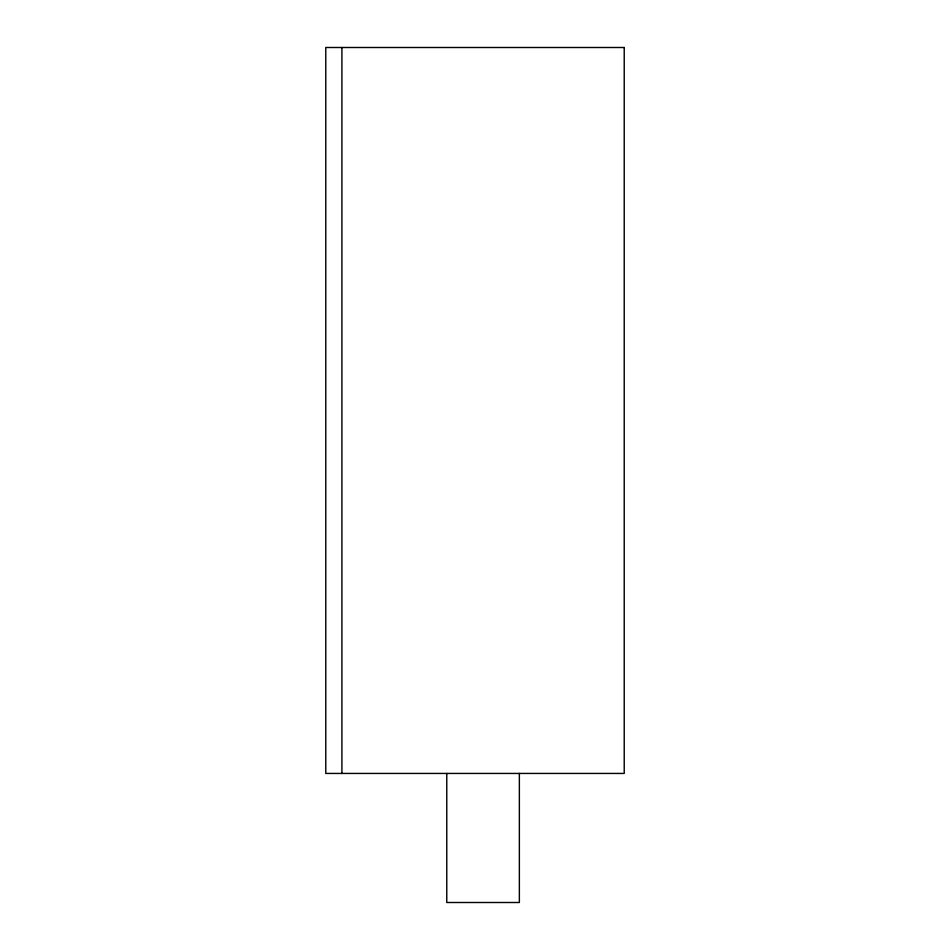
<?xml version="1.0" encoding="UTF-8"?>
<svg xmlns="http://www.w3.org/2000/svg" width="950" height="950" viewBox="0 0 950 950"><rect width="100%" height="100%" fill="white"/><g stroke="black" fill="none" stroke-linecap="round" stroke-linejoin="round"><path stroke-width="1.43" d="M519.365 773.443L519.365 902.5L446.773 902.5L446.773 773.443M341.905 47.5L341.905 773.443M624.221 47.5L325.779 47.5L325.779 773.443L624.221 773.443L624.221 47.5"/></g></svg>
